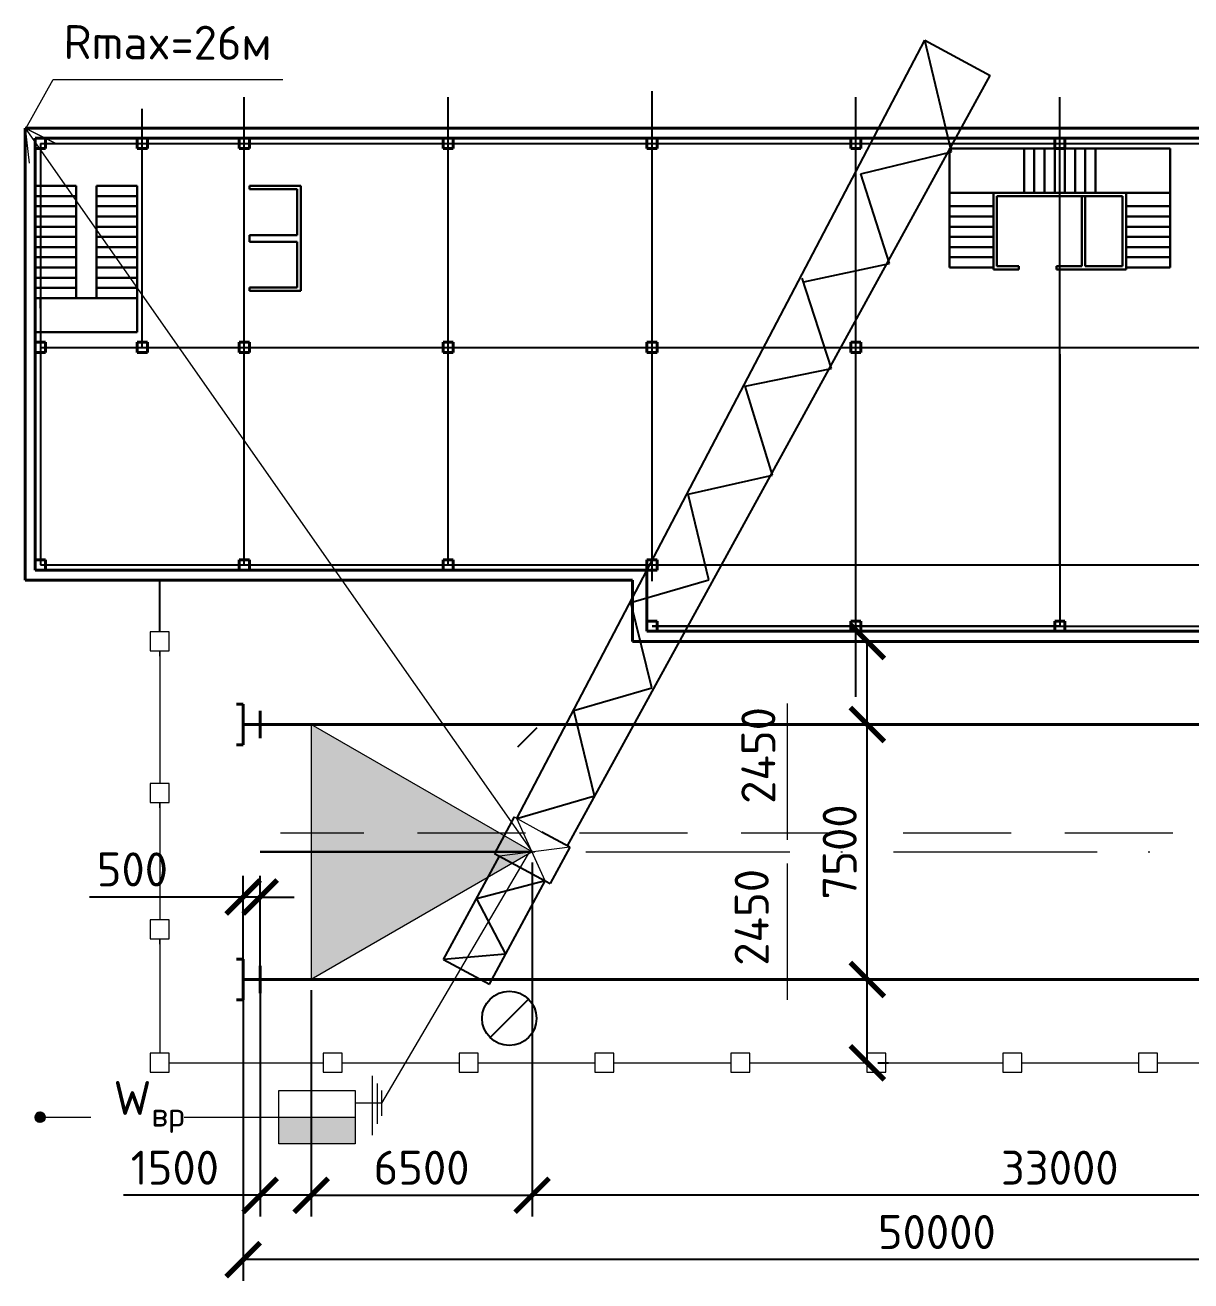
# Model space of a CAD drawing. Header units: millimetres. Extents: x -782 to 10910, y 3841 to 13237.
# Drawn here: x 739.5 to 808.1, y 7348 to 7421.8 of the extents above; entities that cross this region are included whole.
import ezdxf

# ---------------------------------------------------------------- set-up
doc = ezdxf.new("R2010")
doc.units = ezdxf.units.MM
doc.linetypes.add('ACAD_ISO10W100', pattern=[18, 12, -3, 0, -3])
doc.linetypes.add('штриховая2', pattern=[9.525, 6.35, -3.175])
doc.layers.add('1', color=7, linetype='Continuous')
doc.layers.add('тонкая', color=7, linetype='Continuous')
doc.layers.add('Фасад толст', color=7, linetype='Continuous', lineweight=20)
doc.styles.add('2.5', font='isocpeur.ttf', dxfattribs={"height": 2})
doc.styles.add('Isocpeur', font='isocpeur.ttf')
doc.dimstyles.new('М500 стройгенп', dxfattribs={"dimtxt": 2, "dimasz": 2, "dimexe": 1.25, "dimexo": 0.625, "dimtad": 1, "dimlfac": 500, "dimtxsty": '2.5', "dimblk": 'ARCHTICK', "dimcen": 2.5, "dimadec": 0, "dimazin": 0, "dimtfac": 1, "dimtmove": 0, "dimatfit": 3, "dimfxl": 1, "dimarcsym": 0})

# ---------------------------------------------------------------- blocks, each defined once
blk = doc.blocks.new('_ArchTick')
at = {"color": 0, "linetype": 'ByBlock', "const_width": 0.15}
blk.add_lwpolyline([(-0.5, -0.5), (0.5, 0.5)], dxfattribs=at)
blk = doc.blocks.new('*D752')
at = {"color": 0, "lineweight": -2, "transparency": 16777216}
for p, q in [((789.079, 7360.79), (789.079, 7365.69)), ((789.704, 7365.69), (790.329, 7365.69)), ((789.704, 7360.79), (790.329, 7360.79))]:
    blk.add_line(p, q, dxfattribs=at)
at = {"layer": 'Defpoints', "color": 0, "lineweight": -3, "transparency": 16777216}
for p in [(789.079, 7365.69), (789.079, 7365.69), (789.079, 7360.79)]:
    blk.add_point(p, dxfattribs=at)
at = {"color": 0, "lineweight": -2, "transparency": 16777216, "xscale": 2, "yscale": 2, "zscale": 2}
for p, rotation in [((789.079, 7365.69), 90), ((789.079, 7360.79), 270)]:
    blk.add_blockref('_ArchTick', p, dxfattribs=dict(at, rotation=rotation))
at = {"color": 0, "lineweight": 20, "transparency": 16777216, "insert": (782.275, 7369.344), "char_height": 2, "attachment_point": 5, "rotation": 90, "style": '2.5'}
blk.add_mtext('2450', dxfattribs=at)
blk = doc.blocks.new('*D753')
at = {"color": 0, "lineweight": -2, "transparency": 16777216}
for p, q in [((789.079, 7365.69), (789.079, 7380.69)), ((789.704, 7380.69), (790.329, 7380.69)), ((789.704, 7365.69), (790.329, 7365.69))]:
    blk.add_line(p, q, dxfattribs=at)
at = {"layer": 'Defpoints', "color": 0, "lineweight": -3, "transparency": 16777216}
for p in [(789.079, 7380.69), (789.079, 7380.69), (789.079, 7365.69)]:
    blk.add_point(p, dxfattribs=at)
at = {"color": 0, "lineweight": -2, "transparency": 16777216, "xscale": 2, "yscale": 2, "zscale": 2}
for p, rotation in [((789.079, 7380.69), 90), ((789.079, 7365.69), 270)]:
    blk.add_blockref('_ArchTick', p, dxfattribs=dict(at, rotation=rotation))
at = {"color": 0, "lineweight": 20, "transparency": 16777216, "insert": (787.454, 7373.19), "char_height": 2, "attachment_point": 5, "rotation": 90, "style": '2.5'}
blk.add_mtext('7500', dxfattribs=at)
blk = doc.blocks.new('*D754')
at = {"color": 0, "lineweight": -2, "transparency": 16777216}
for p, q in [((789.079, 7380.69), (789.079, 7385.578)), ((789.704, 7385.578), (790.329, 7385.578)), ((789.704, 7380.69), (790.329, 7380.69))]:
    blk.add_line(p, q, dxfattribs=at)
at = {"layer": 'Defpoints', "color": 0, "lineweight": -3, "transparency": 16777216}
for p in [(789.079, 7385.578), (789.079, 7385.578), (789.079, 7380.69)]:
    blk.add_point(p, dxfattribs=at)
at = {"color": 0, "lineweight": -2, "transparency": 16777216, "xscale": 2, "yscale": 2, "zscale": 2}
for p, rotation in [((789.079, 7385.578), 90), ((789.079, 7380.69), 270)]:
    blk.add_blockref('_ArchTick', p, dxfattribs=dict(at, rotation=rotation))
at = {"color": 0, "lineweight": 20, "transparency": 16777216, "insert": (782.669, 7378.868), "char_height": 2, "attachment_point": 5, "rotation": 90, "style": '2.5'}
blk.add_mtext('2450', dxfattribs=at)
blk = doc.blocks.new('*D764')
at = {"color": 0, "lineweight": -2, "transparency": 16777216}
for p, q in [((753.346, 7365.065), (753.346, 7351.739)), ((756.346, 7365.065), (756.346, 7351.739)), ((753.346, 7352.989), (745.296, 7352.989)), ((756.346, 7352.989), (753.346, 7352.989))]:
    blk.add_line(p, q, dxfattribs=at)
at = {"layer": 'Defpoints', "color": 0, "lineweight": -3, "transparency": 16777216}
for p in [(753.346, 7365.69), (756.346, 7365.69), (756.346, 7352.989)]:
    blk.add_point(p, dxfattribs=at)
at = {"color": 0, "lineweight": -2, "transparency": 16777216, "xscale": 2, "yscale": 2, "zscale": 2, "rotation": 180}
blk.add_blockref('_ArchTick', (753.346, 7352.989), dxfattribs=at)
at = {"color": 0, "lineweight": -2, "transparency": 16777216, "xscale": 2, "yscale": 2, "zscale": 2}
blk.add_blockref('_ArchTick', (756.346, 7352.989), dxfattribs=at)
at = {"color": 0, "lineweight": 25, "transparency": 16777216, "insert": (748.321, 7354.614), "char_height": 2, "attachment_point": 5, "style": '2.5'}
blk.add_mtext('1500', dxfattribs=at)
blk = doc.blocks.new('*D765')
at = {"color": 0, "lineweight": -2, "transparency": 16777216}
for p, q in [((752.346, 7366.315), (752.346, 7371.788)), ((753.346, 7366.315), (753.346, 7371.788)), ((752.346, 7370.538), (743.296, 7370.538)), ((753.346, 7370.538), (752.346, 7370.538)), ((753.346, 7370.538), (755.346, 7370.538))]:
    blk.add_line(p, q, dxfattribs=at)
at = {"layer": 'Defpoints', "color": 0, "lineweight": -3, "transparency": 16777216}
for p in [(752.346, 7370.538), (752.346, 7365.69), (753.346, 7365.69)]:
    blk.add_point(p, dxfattribs=at)
at = {"color": 0, "lineweight": -2, "transparency": 16777216, "xscale": 2, "yscale": 2, "zscale": 2}
blk.add_blockref('_ArchTick', (752.346, 7370.538), dxfattribs=at)
at = {"color": 0, "lineweight": -2, "transparency": 16777216, "xscale": 2, "yscale": 2, "zscale": 2, "rotation": 180}
blk.add_blockref('_ArchTick', (753.346, 7370.538), dxfattribs=at)
at = {"color": 0, "lineweight": 25, "transparency": 16777216, "insert": (745.821, 7372.163), "char_height": 2, "attachment_point": 5, "style": '2.5'}
blk.add_mtext('500', dxfattribs=at)
blk = doc.blocks.new('*D755')
at = {"color": 0, "lineweight": -2, "transparency": 16777216}
for p, q in [((752.346, 7365.065), (752.346, 7347.955)), ((848.471, 7365.065), (848.471, 7347.955)), ((848.471, 7349.205), (752.346, 7349.205))]:
    blk.add_line(p, q, dxfattribs=at)
at = {"layer": 'Defpoints', "color": 0, "lineweight": -3, "transparency": 16777216}
for p in [(752.346, 7365.69), (848.471, 7365.69), (752.346, 7349.205)]:
    blk.add_point(p, dxfattribs=at)
at = {"color": 0, "lineweight": -2, "transparency": 16777216, "xscale": 2, "yscale": 2, "zscale": 2, "rotation": 180}
blk.add_blockref('_ArchTick', (752.346, 7349.205), dxfattribs=at)
at = {"color": 0, "lineweight": -2, "transparency": 16777216, "xscale": 2, "yscale": 2, "zscale": 2}
blk.add_blockref('_ArchTick', (848.471, 7349.205), dxfattribs=at)
at = {"color": 0, "lineweight": 25, "transparency": 16777216, "insert": (793.172, 7350.83), "char_height": 2, "attachment_point": 5, "style": '2.5'}
blk.add_mtext('50000', dxfattribs=at)
blk = doc.blocks.new('*D759')
at = {"color": 0, "lineweight": -2, "transparency": 16777216}
for p, q in [((753.346, 7365.065), (753.346, 7351.739)), ((756.346, 7365.065), (756.346, 7351.739)), ((753.346, 7352.989), (745.296, 7352.989)), ((756.346, 7352.989), (753.346, 7352.989))]:
    blk.add_line(p, q, dxfattribs=at)
at = {"layer": 'Defpoints', "color": 0, "lineweight": -3, "transparency": 16777216}
for p in [(753.346, 7365.69), (756.346, 7365.69), (756.346, 7352.989)]:
    blk.add_point(p, dxfattribs=at)
at = {"color": 0, "lineweight": -2, "transparency": 16777216, "xscale": 2, "yscale": 2, "zscale": 2, "rotation": 180}
blk.add_blockref('_ArchTick', (753.346, 7352.989), dxfattribs=at)
at = {"color": 0, "lineweight": -2, "transparency": 16777216, "xscale": 2, "yscale": 2, "zscale": 2}
blk.add_blockref('_ArchTick', (756.346, 7352.989), dxfattribs=at)
at = {"color": 0, "lineweight": 25, "transparency": 16777216, "insert": (748.321, 7354.614), "char_height": 2, "attachment_point": 5, "style": '2.5'}
blk.add_mtext('1500', dxfattribs=at)
blk = doc.blocks.new('*D751')
at = {"color": 0, "lineweight": -2, "transparency": 16777216}
for p, q in [((769.346, 7372.565), (769.346, 7351.739)), ((756.346, 7365.065), (756.346, 7351.739)), ((756.346, 7352.989), (769.346, 7352.989))]:
    blk.add_line(p, q, dxfattribs=at)
at = {"layer": 'Defpoints', "color": 0, "lineweight": -3, "transparency": 16777216}
for p in [(769.346, 7373.19), (756.346, 7365.69), (769.346, 7352.989)]:
    blk.add_point(p, dxfattribs=at)
at = {"color": 0, "lineweight": -2, "transparency": 16777216, "xscale": 2, "yscale": 2, "zscale": 2, "rotation": 180}
blk.add_blockref('_ArchTick', (756.346, 7352.989), dxfattribs=at)
at = {"color": 0, "lineweight": -2, "transparency": 16777216, "xscale": 2, "yscale": 2, "zscale": 2}
blk.add_blockref('_ArchTick', (769.346, 7352.989), dxfattribs=at)
at = {"color": 0, "lineweight": 25, "transparency": 16777216, "insert": (762.846, 7354.614), "char_height": 2, "attachment_point": 5, "style": '2.5'}
blk.add_mtext('6500', dxfattribs=at)
blk = doc.blocks.new('*D760')
at = {"color": 0, "lineweight": -2, "transparency": 16777216}
for p, q in [((752.346, 7366.315), (752.346, 7371.788)), ((753.346, 7366.315), (753.346, 7371.788)), ((752.346, 7370.538), (743.296, 7370.538)), ((753.346, 7370.538), (752.346, 7370.538)), ((753.346, 7370.538), (755.346, 7370.538))]:
    blk.add_line(p, q, dxfattribs=at)
at = {"layer": 'Defpoints', "color": 0, "lineweight": -3, "transparency": 16777216}
for p in [(752.346, 7370.538), (752.346, 7365.69), (753.346, 7365.69)]:
    blk.add_point(p, dxfattribs=at)
at = {"color": 0, "lineweight": -2, "transparency": 16777216, "xscale": 2, "yscale": 2, "zscale": 2}
blk.add_blockref('_ArchTick', (752.346, 7370.538), dxfattribs=at)
at = {"color": 0, "lineweight": -2, "transparency": 16777216, "xscale": 2, "yscale": 2, "zscale": 2, "rotation": 180}
blk.add_blockref('_ArchTick', (753.346, 7370.538), dxfattribs=at)
at = {"color": 0, "lineweight": 25, "transparency": 16777216, "insert": (745.821, 7372.163), "char_height": 2, "attachment_point": 5, "style": '2.5'}
blk.add_mtext('500', dxfattribs=at)
blk = doc.blocks.new('*D750')
at = {"color": 0, "lineweight": -2, "transparency": 16777216}
for p, q in [((769.346, 7372.565), (769.346, 7351.739)), ((831.471, 7365.065), (831.471, 7351.739)), ((831.471, 7352.989), (769.346, 7352.989))]:
    blk.add_line(p, q, dxfattribs=at)
at = {"layer": 'Defpoints', "color": 0, "lineweight": -3, "transparency": 16777216}
for p in [(769.346, 7373.19), (831.471, 7365.69), (769.346, 7352.989)]:
    blk.add_point(p, dxfattribs=at)
at = {"color": 0, "lineweight": -2, "transparency": 16777216, "xscale": 2, "yscale": 2, "zscale": 2, "rotation": 180}
blk.add_blockref('_ArchTick', (769.346, 7352.989), dxfattribs=at)
at = {"color": 0, "lineweight": -2, "transparency": 16777216, "xscale": 2, "yscale": 2, "zscale": 2}
blk.add_blockref('_ArchTick', (831.471, 7352.989), dxfattribs=at)
at = {"color": 0, "lineweight": 25, "transparency": 16777216, "insert": (800.408, 7354.614), "char_height": 2, "width": 0.43935, "attachment_point": 5, "style": '2.5'}
blk.add_mtext('33000', dxfattribs=at)

msp = doc.modelspace()

# ---------------------------------------------------------------- hatches: boundary and pattern name
at = {"lineweight": 30}
h = msp.add_hatch(color=256, dxfattribs=at)
h.dxf.hatch_style = 1
h.paths.add_polyline_path([(756.345584, 7365.689606), (769.345586, 7373.189606), (756.345584, 7380.689606)])
at = {"lineweight": 25}
h = msp.add_hatch(color=1, dxfattribs=at)
h.paths.add_polyline_path([(740.397987, 7357.870772, 0.414213562), (740.118957, 7357.591741, 0.414213562), (740.397987, 7357.312711)])
h.paths.add_polyline_path([(740.397987, 7357.870772), (740.397987, 7357.312711, 0.414213562), (740.677018, 7357.591741, 0.414213562)])
h = msp.add_hatch(color=1, dxfattribs=at)
h.paths.add_polyline_path([(740.397987, 7357.870772, 0.414213562), (740.118957, 7357.591741, 0.414213562), (740.397987, 7357.312711)])
h.paths.add_polyline_path([(740.397987, 7357.870772), (740.397987, 7357.312711, 0.414213562), (740.677018, 7357.591741, 0.414213562)])
at = {"layer": 'Фасад толст', "lineweight": 15}
msp.add_hatch(color=1, dxfattribs=at).paths.add_polyline_path([(758.927993, 7357.591741), (754.444496, 7357.591741), (754.444496, 7356.022005), (758.927993, 7356.022005)])
msp.add_hatch(color=1, dxfattribs=at).paths.add_polyline_path([(758.927993, 7357.591741), (754.444496, 7357.591741), (754.444496, 7356.022005), (758.927993, 7356.022005)])

# ---------------------------------------------------------------- linework, layer by layer
at = {"color": 0, "lineweight": 25, "ltscale": 100}
for p, q in [((794.037008, 7414.384935), (792.460978, 7420.957259)), ((788.696076, 7413.095676), (794.037008, 7414.384935)), ((790.389326, 7407.807608), (788.696076, 7413.095676)), ((785.337336, 7406.736573), (790.389326, 7407.807608)), ((786.980219, 7401.643352), (785.245351, 7406.954437)), ((781.886611, 7400.595334), (786.980219, 7401.643352)), ((783.500388, 7395.351217), (781.886611, 7400.595334)), ((778.527871, 7394.23623), (783.500388, 7395.351217)), ((779.748197, 7389.209709), (778.527871, 7394.23623)), ((775.16913, 7387.877127), (779.748197, 7389.209709)), ((776.389457, 7382.850606), (775.16913, 7387.877127)), ((771.81039, 7381.518023), (776.389457, 7382.850606)), ((773.030716, 7376.491503), (771.81039, 7381.518023)), ((768.45165, 7375.15892), (773.030716, 7376.491503)), ((768.45165, 7375.15892), (773.030716, 7376.491503))]:
    msp.add_line(p, q, dxfattribs=at)
at = {"lineweight": 13}
for p, q in [((739.550348, 7415.75659), (741.158523, 7418.632716)), ((741.158523, 7418.632716), (754.670425, 7418.632716)), ((747.995467, 7386.1496), (746.875469, 7386.1496)), ((746.875469, 7386.1496), (746.875469, 7385.029602)), ((747.995467, 7385.029602), (747.995467, 7386.1496)), ((746.875469, 7385.029602), (747.995467, 7385.029602)), ((747.435468, 7384.70618), (747.435468, 7385.029602)), ((747.995467, 7377.220505), (746.875469, 7377.220505)), ((746.875469, 7377.220505), (746.875469, 7376.100507)), ((747.995467, 7376.100507), (747.995467, 7377.220505)), ((746.875469, 7376.100507), (747.995467, 7376.100507)), ((747.435468, 7375.777085), (747.435468, 7376.100507)), ((747.995467, 7369.204197), (746.875469, 7369.204197)), ((746.875469, 7369.204197), (746.875469, 7368.084199)), ((747.995467, 7369.204197), (746.875469, 7369.204197)), ((746.875469, 7369.204197), (746.875469, 7368.084199)), ((747.995467, 7368.084199), (747.995467, 7369.204197)), ((747.995467, 7368.084199), (747.995467, 7369.204197)), ((746.875469, 7368.084199), (747.995467, 7368.084199)), ((746.875469, 7368.084199), (747.995467, 7368.084199)), ((747.435468, 7367.760777), (747.435468, 7368.084199)), ((747.435468, 7367.760777), (747.435468, 7368.084199)), ((747.995467, 7361.3496), (746.875469, 7361.3496)), ((746.875469, 7361.3496), (746.875469, 7360.229602)), ((747.995467, 7361.3496), (746.875469, 7361.3496)), ((746.875469, 7361.3496), (746.875469, 7360.229602)), ((747.995467, 7360.229602), (747.995467, 7361.3496)), ((747.995467, 7360.229602), (747.995467, 7361.3496)), ((758.168179, 7361.3496), (757.048181, 7361.3496)), ((757.048181, 7361.3496), (757.048181, 7360.229602)), ((758.168179, 7360.229602), (758.168179, 7361.3496)), ((766.168166, 7361.3496), (765.048168, 7361.3496)), ((765.048168, 7361.3496), (765.048168, 7360.229602)), ((766.168166, 7360.229602), (766.168166, 7361.3496)), ((774.168153, 7361.3496), (773.048155, 7361.3496)), ((773.048155, 7361.3496), (773.048155, 7360.229602)), ((774.168153, 7360.229602), (774.168153, 7361.3496)), ((782.168139, 7361.3496), (781.048141, 7361.3496)), ((781.048141, 7361.3496), (781.048141, 7360.229602)), ((782.168139, 7360.229602), (782.168139, 7361.3496)), ((790.168126, 7361.3496), (789.048128, 7361.3496)), ((789.048128, 7361.3496), (789.048128, 7360.229602)), ((790.168126, 7360.229602), (790.168126, 7361.3496)), ((798.168113, 7361.3496), (797.048115, 7361.3496)), ((797.048115, 7361.3496), (797.048115, 7360.229602)), ((798.168113, 7360.229602), (798.168113, 7361.3496)), ((806.168099, 7361.3496), (805.048101, 7361.3496)), ((805.048101, 7361.3496), (805.048101, 7360.229602)), ((806.168099, 7360.229602), (806.168099, 7361.3496)), ((746.875469, 7360.229602), (747.995467, 7360.229602)), ((746.875469, 7360.229602), (747.995467, 7360.229602)), ((757.048181, 7360.229602), (758.168179, 7360.229602)), ((765.048168, 7360.229602), (766.168166, 7360.229602)), ((773.048155, 7360.229602), (774.168153, 7360.229602)), ((781.048141, 7360.229602), (782.168139, 7360.229602)), ((789.048128, 7360.229602), (790.168126, 7360.229602)), ((797.048115, 7360.229602), (798.168113, 7360.229602)), ((805.048101, 7360.229602), (806.168099, 7360.229602))]:
    msp.add_line(p, q, dxfattribs=at)
at = {"lineweight": 25}
for p, q in [((776.408247, 7389.132331), (776.408247, 7417.949433)), ((752.408247, 7390.077545), (752.408247, 7417.604073)), ((764.408247, 7390.077545), (764.408247, 7417.604073)), ((788.408247, 7382.325719), (788.408247, 7417.604073)), ((800.408247, 7390.077545), (800.408247, 7417.604073)), ((746.408247, 7402.877545), (746.408247, 7416.908167)), ((740.408247, 7414.877545), (860.408247, 7414.877545)), ((740.408247, 7414.877545), (740.408247, 7390.077545)), ((740.408247, 7414.877545), (740.408247, 7402.877545)), ((740.408247, 7405.17696), (740.408247, 7405.77696)), ((740.408247, 7402.877545), (860.408247, 7402.877545)), ((740.408247, 7402.877545), (746.408247, 7402.877545)), ((800.408247, 7402.477545), (800.408247, 7386.477545)), ((740.408247, 7390.077545), (860.408247, 7390.077545)), ((740.408247, 7390.077545), (752.408247, 7390.077545)), ((800.408247, 7386.477545), (776.408247, 7386.477545)), ((776.408247, 7386.477545), (824.408247, 7386.477545)), ((768.519521, 7379.37491), (769.65089, 7380.506279)), ((769.138819, 7364.532712), (766.876081, 7362.269974)), ((769.138819, 7364.532712), (766.876081, 7362.269974)), ((768.00745, 7363.401343), (769.138819, 7364.532712)), ((768.00745, 7363.401343), (769.138819, 7364.532712))]:
    msp.add_line(p, q, dxfattribs=at)
at = {"lineweight": 40}
for p, q in [((861.308247, 7415.777545), (739.508247, 7415.777545)), ((739.508247, 7415.777545), (739.508247, 7389.177545)), ((740.708247, 7415.177545), (740.108247, 7415.177545)), ((740.108247, 7415.177545), (740.108247, 7414.577545)), ((740.108247, 7415.177545), (740.108247, 7389.777545)), ((860.708247, 7415.177545), (740.108247, 7415.177545)), ((740.708247, 7414.577545), (740.708247, 7415.177545)), ((746.708247, 7415.177545), (746.108247, 7415.177545)), ((746.108247, 7415.177545), (746.108247, 7414.577545)), ((746.708247, 7414.577545), (746.708247, 7415.177545)), ((752.708247, 7415.177545), (752.108247, 7415.177545)), ((752.108247, 7415.177545), (752.108247, 7414.577545)), ((752.708247, 7414.577545), (752.708247, 7415.177545)), ((764.708247, 7415.177545), (764.108247, 7415.177545)), ((764.108247, 7415.177545), (764.108247, 7414.577545)), ((764.708247, 7414.577545), (764.708247, 7415.177545)), ((776.708247, 7415.177545), (776.108247, 7415.177545)), ((776.108247, 7415.177545), (776.108247, 7414.577545)), ((776.708247, 7414.577545), (776.708247, 7415.177545)), ((788.708247, 7415.177545), (788.108247, 7415.177545)), ((788.108247, 7415.177545), (788.108247, 7414.577545)), ((788.708247, 7414.577545), (788.708247, 7415.177545)), ((800.708247, 7415.177545), (800.108247, 7415.177545)), ((800.108247, 7415.177545), (800.108247, 7414.577545)), ((800.108247, 7414.577545), (800.108247, 7415.177545)), ((800.108247, 7415.177545), (800.708247, 7415.177545)), ((800.708247, 7414.577545), (800.708247, 7415.177545)), ((800.708247, 7415.177545), (800.708247, 7414.577545)), ((740.108247, 7414.577545), (740.708247, 7414.577545)), ((746.108247, 7414.577545), (746.708247, 7414.577545)), ((752.108247, 7414.577545), (752.708247, 7414.577545)), ((764.108247, 7414.577545), (764.708247, 7414.577545)), ((776.108247, 7414.577545), (776.708247, 7414.577545)), ((788.108247, 7414.577545), (788.708247, 7414.577545)), ((800.108247, 7414.577545), (800.708247, 7414.577545)), ((800.708247, 7414.577545), (800.108247, 7414.577545)), ((740.108247, 7405.77696), (740.108247, 7403.77696)), ((740.708247, 7403.177545), (740.108247, 7403.177545)), ((740.108247, 7403.177545), (740.108247, 7402.577545)), ((740.708247, 7402.577545), (740.708247, 7403.177545)), ((746.708247, 7403.177545), (746.108247, 7403.177545)), ((746.108247, 7403.177545), (746.108247, 7402.577545)), ((746.708247, 7402.577545), (746.708247, 7403.177545)), ((752.708247, 7403.177545), (752.108247, 7403.177545)), ((752.108247, 7403.177545), (752.108247, 7402.577545)), ((752.708247, 7402.577545), (752.708247, 7403.177545)), ((764.708247, 7403.177545), (764.108247, 7403.177545)), ((764.108247, 7403.177545), (764.108247, 7402.577545)), ((764.708247, 7402.577545), (764.708247, 7403.177545)), ((776.708247, 7403.177545), (776.108247, 7403.177545)), ((776.108247, 7403.177545), (776.108247, 7402.577545)), ((776.708247, 7402.577545), (776.708247, 7403.177545)), ((788.708247, 7403.177545), (788.108247, 7403.177545)), ((788.108247, 7403.177545), (788.108247, 7402.577545)), ((788.708247, 7402.577545), (788.708247, 7403.177545)), ((740.108247, 7402.577545), (740.708247, 7402.577545)), ((746.108247, 7402.577545), (746.708247, 7402.577545)), ((752.108247, 7402.577545), (752.708247, 7402.577545)), ((764.108247, 7402.577545), (764.708247, 7402.577545)), ((776.108247, 7402.577545), (776.708247, 7402.577545)), ((788.108247, 7402.577545), (788.708247, 7402.577545)), ((740.708247, 7390.377545), (740.108247, 7390.377545)), ((740.108247, 7390.377545), (740.108247, 7389.777545)), ((740.708247, 7389.777545), (740.708247, 7390.377545)), ((752.708247, 7390.377545), (752.108247, 7390.377545)), ((752.108247, 7390.377545), (752.108247, 7389.777545)), ((752.708247, 7389.777545), (752.708247, 7390.377545)), ((764.708247, 7390.377545), (764.108247, 7390.377545)), ((764.108247, 7390.377545), (764.108247, 7389.777545)), ((764.708247, 7389.777545), (764.708247, 7390.377545)), ((776.708247, 7390.377545), (776.108247, 7390.377545)), ((776.108247, 7390.377545), (776.108247, 7389.777545)), ((776.708247, 7389.777545), (776.708247, 7390.377545)), ((775.259169, 7389.177545), (739.508247, 7389.177545)), ((740.108247, 7389.777545), (740.708247, 7389.777545)), ((776.108247, 7389.777545), (740.108247, 7389.777545)), ((752.108247, 7389.777545), (752.708247, 7389.777545)), ((764.108247, 7389.777545), (764.708247, 7389.777545)), ((775.259169, 7389.177545), (775.259169, 7385.577545)), ((776.108247, 7389.777545), (776.708247, 7389.777545)), ((776.108247, 7389.777545), (776.108247, 7386.177545)), ((776.708247, 7386.777545), (776.108247, 7386.777545)), ((776.108247, 7386.777545), (776.108247, 7386.177545)), ((776.108247, 7386.177545), (776.708247, 7386.177545)), ((776.108247, 7386.177545), (824.708247, 7386.177545)), ((776.708247, 7386.177545), (776.708247, 7386.777545)), ((788.708247, 7386.777545), (788.108247, 7386.777545)), ((788.108247, 7386.777545), (788.108247, 7386.177545)), ((788.108247, 7386.177545), (788.708247, 7386.177545)), ((788.708247, 7386.177545), (788.708247, 7386.777545)), ((800.708247, 7386.777545), (800.108247, 7386.777545)), ((800.108247, 7386.777545), (800.108247, 7386.177545)), ((800.108247, 7386.177545), (800.108247, 7386.777545)), ((800.108247, 7386.777545), (800.708247, 7386.777545)), ((800.108247, 7386.177545), (800.708247, 7386.177545)), ((800.708247, 7386.177545), (800.108247, 7386.177545)), ((800.708247, 7386.177545), (800.708247, 7386.777545)), ((800.708247, 7386.777545), (800.708247, 7386.177545)), ((825.308247, 7385.577545), (775.259169, 7385.577545)), ((751.94559, 7381.889599), (752.34559, 7381.889599)), ((752.34559, 7379.489603), (752.34559, 7381.889599)), ((753.345588, 7381.4896), (753.345588, 7379.889602)), ((848.470905, 7380.689601), (752.34559, 7380.689601)), ((769.34559, 7380.689601), (752.34559, 7380.689601)), ((751.94559, 7379.489603), (752.34559, 7379.489603)), ((751.94559, 7366.889599), (752.34559, 7366.889599)), ((751.94559, 7366.889599), (752.34559, 7366.889599)), ((752.34559, 7364.489603), (752.34559, 7366.889599)), ((752.34559, 7364.489603), (752.34559, 7366.889599)), ((753.345588, 7366.4896), (753.345588, 7364.889602)), ((753.345588, 7366.4896), (753.345588, 7364.889602)), ((752.34559, 7365.689601), (848.470905, 7365.689601)), ((769.34559, 7365.689601), (752.34559, 7365.689601)), ((769.34559, 7365.689601), (752.34559, 7365.689601)), ((751.94559, 7364.489603), (752.34559, 7364.489603)), ((751.94559, 7364.489603), (752.34559, 7364.489603))]:
    msp.add_line(p, q, dxfattribs=at)
at = {"lineweight": 18}
for p, q in [((741.2765, 7414.897442), (739.508247, 7415.777545)), ((739.508247, 7415.777545), (739.742427, 7413.715033)), ((739.550348, 7415.75659), (741.2765, 7414.897442))]:
    msp.add_line(p, q, dxfattribs=at)
at = {"lineweight": 20}
for p, q in [((739.508247, 7415.777545), (769.34559, 7373.189601)), ((747.435468, 7385.029602), (747.435468, 7377.220505)), ((784.38076, 7373.907653), (784.38076, 7381.924489)), ((756.345588, 7380.689601), (756.345588, 7365.689601)), ((769.34559, 7373.189601), (756.345588, 7380.689601)), ((756.345588, 7380.689601), (756.345588, 7365.689601)), ((769.34559, 7373.189601), (756.345588, 7380.689601)), ((747.435468, 7376.100507), (747.435468, 7369.204197)), ((747.435468, 7376.100507), (747.435468, 7369.204197)), ((769.34559, 7373.189601), (756.345588, 7365.689601)), ((769.34559, 7373.189601), (756.345588, 7365.689601)), ((784.38076, 7364.49854), (784.38076, 7372.515376)), ((747.435468, 7368.084199), (747.435468, 7365.689601)), ((747.435468, 7368.084199), (747.435468, 7365.689601)), ((756.345588, 7366.4896), (756.345588, 7365.689601)), ((756.345588, 7366.4896), (756.345588, 7365.689601)), ((747.435468, 7365.689601), (747.435468, 7361.3496)), ((747.435468, 7365.689601), (747.435468, 7361.3496)), ((747.995467, 7360.789601), (757.048181, 7360.789601)), ((758.168179, 7360.789601), (765.048168, 7360.789601)), ((766.168166, 7360.789601), (773.048155, 7360.789601)), ((774.168153, 7360.789601), (781.048141, 7360.789601)), ((782.168139, 7360.789601), (789.048128, 7360.789601)), ((790.168126, 7360.789601), (797.048115, 7360.789601)), ((798.168113, 7360.789601), (805.048101, 7360.789601)), ((806.168099, 7360.789601), (814.509596, 7360.789601))]:
    msp.add_line(p, q, dxfattribs=at)
at = {"lineweight": 30}
for p, q in [((800.408247, 7414.577545), (793.908247, 7414.577545)), ((793.908247, 7414.577545), (793.908247, 7407.577545)), ((800.408247, 7414.577545), (798.308247, 7414.577545)), ((798.308247, 7414.577545), (798.308247, 7411.977545)), ((798.908247, 7414.577545), (798.908247, 7411.977545)), ((799.508247, 7414.577545), (799.508247, 7411.977545)), ((800.108247, 7414.577545), (800.108247, 7411.977545)), ((800.408247, 7414.577545), (806.908247, 7414.577545)), ((800.708247, 7414.577545), (800.708247, 7411.977545)), ((801.308247, 7414.577545), (801.308247, 7411.977545)), ((802.508247, 7414.577545), (801.908247, 7414.577545)), ((801.908247, 7414.577545), (801.908247, 7411.977545)), ((802.508247, 7411.977545), (802.508247, 7414.577545)), ((806.908247, 7414.577545), (806.908247, 7407.577545)), ((740.108247, 7412.37696), (742.508247, 7412.37696)), ((740.108247, 7412.37696), (740.108247, 7403.77696)), ((742.508247, 7405.77696), (742.508247, 7412.37696)), ((743.708247, 7405.77696), (743.708247, 7412.37696)), ((743.708247, 7412.37696), (746.108247, 7412.37696)), ((746.108247, 7403.77696), (746.108247, 7412.37696)), ((752.708247, 7412.377545), (755.728247, 7412.377545)), ((752.708247, 7412.177545), (752.708247, 7412.377545)), ((755.528247, 7412.177545), (752.708247, 7412.177545)), ((755.528247, 7409.477545), (755.528247, 7412.177545)), ((755.728247, 7412.377545), (755.728247, 7406.197545)), ((797.158247, 7411.977545), (793.908247, 7411.977545)), ((793.908247, 7411.977545), (806.908247, 7411.977545)), ((796.508247, 7407.577545), (796.508247, 7411.977545)), ((796.508247, 7411.977545), (796.508247, 7407.457545)), ((804.308247, 7411.977545), (796.508247, 7411.977545)), ((796.508247, 7411.977545), (797.108247, 7411.977545)), ((798.308247, 7411.977545), (802.508247, 7411.977545)), ((804.308247, 7407.577545), (804.308247, 7411.977545)), ((804.308247, 7407.457545), (804.308247, 7411.977545)), ((742.508247, 7411.77696), (740.108247, 7411.77696)), ((746.108247, 7411.77696), (743.708247, 7411.77696)), ((796.708247, 7407.657545), (796.708247, 7411.777545)), ((796.708247, 7411.777545), (804.108247, 7411.777545)), ((801.908247, 7411.777545), (801.708247, 7411.777545)), ((801.708247, 7411.777545), (801.708247, 7407.657545)), ((801.908247, 7407.657545), (801.908247, 7411.777545)), ((804.108247, 7411.777545), (804.108247, 7407.657545)), ((742.508247, 7411.17696), (740.108247, 7411.17696)), ((742.508247, 7410.57696), (740.108247, 7410.57696)), ((746.108247, 7411.17696), (743.708247, 7411.17696)), ((746.108247, 7410.57696), (743.708247, 7410.57696)), ((793.908247, 7411.177545), (796.508247, 7411.177545)), ((793.908247, 7410.577545), (796.508247, 7410.577545)), ((804.308247, 7411.177545), (806.908247, 7411.177545)), ((804.308247, 7410.577545), (806.908247, 7410.577545)), ((742.508247, 7409.97696), (740.108247, 7409.97696)), ((746.108247, 7409.97696), (743.708247, 7409.97696)), ((793.908247, 7409.977545), (796.508247, 7409.977545)), ((804.308247, 7409.977545), (806.908247, 7409.977545)), ((742.508247, 7409.37696), (740.108247, 7409.37696)), ((746.108247, 7409.37696), (743.708247, 7409.37696)), ((752.708247, 7409.477545), (755.528247, 7409.477545)), ((752.708247, 7409.077545), (752.708247, 7409.477545)), ((755.528247, 7409.077545), (752.708247, 7409.077545)), ((755.528247, 7409.077545), (755.528247, 7406.397545)), ((793.908247, 7409.377545), (796.508247, 7409.377545)), ((804.308247, 7409.377545), (806.908247, 7409.377545)), ((742.508247, 7408.77696), (740.108247, 7408.77696)), ((746.108247, 7408.77696), (743.708247, 7408.77696)), ((793.908247, 7408.777545), (796.508247, 7408.777545)), ((804.308247, 7408.777545), (806.908247, 7408.777545)), ((742.508247, 7408.17696), (740.108247, 7408.17696)), ((742.508247, 7407.57696), (740.108247, 7407.57696)), ((746.108247, 7408.17696), (743.708247, 7408.17696)), ((746.108247, 7407.57696), (743.708247, 7407.57696)), ((793.908247, 7408.177545), (796.508247, 7408.177545)), ((793.908247, 7407.577545), (796.508247, 7407.577545)), ((798.008247, 7407.657545), (796.708247, 7407.657545)), ((798.008247, 7407.457545), (798.008247, 7407.657545)), ((801.708247, 7407.657545), (800.208247, 7407.657545)), ((800.208247, 7407.657545), (800.208247, 7407.457545)), ((804.108247, 7407.657545), (801.908247, 7407.657545)), ((804.308247, 7407.577545), (804.308247, 7408.177545)), ((804.308247, 7408.177545), (806.908247, 7408.177545)), ((804.308247, 7407.577545), (806.908247, 7407.577545)), ((742.508247, 7406.97696), (740.108247, 7406.97696)), ((746.108247, 7406.97696), (743.708247, 7406.97696)), ((796.508247, 7407.457545), (796.708247, 7407.457545)), ((796.508247, 7407.457545), (798.008247, 7407.457545)), ((800.208247, 7407.457545), (804.308247, 7407.457545)), ((742.508247, 7406.37696), (740.108247, 7406.37696)), ((746.108247, 7406.37696), (743.708247, 7406.37696)), ((752.708247, 7406.197545), (752.708247, 7406.397545)), ((752.708247, 7406.397545), (755.528247, 7406.397545)), ((755.728247, 7406.197545), (752.708247, 7406.197545)), ((740.108247, 7405.77696), (742.508247, 7405.77696)), ((742.508247, 7405.77696), (740.108247, 7405.77696)), ((742.508247, 7405.77696), (743.708247, 7405.77696)), ((743.708247, 7405.77696), (746.108247, 7405.77696)), ((740.108247, 7403.77696), (746.108247, 7403.77696)), ((769.34559, 7373.189601), (753.345588, 7373.189601))]:
    msp.add_line(p, q, dxfattribs=at)
at = {"lineweight": -3}
msp.add_line((747.435468, 7386.1496), (747.435468, 7389.177545), dxfattribs=at)
at = {"color": 240, "lineweight": 20, "true_color": 0xed1f24}
for p, q in [((770.117589, 7371.488913), (768.45165, 7375.15892)), ((770.117589, 7371.488913), (768.45165, 7375.15892)), ((760.50435, 7358.402614), (769.284619, 7373.323916)), ((760.50435, 7358.402614), (769.284619, 7373.323916)), ((760.50435, 7358.402614), (769.284619, 7373.323916)), ((771.571085, 7373.475466), (767.423669, 7372.94273)), ((771.571085, 7373.475466), (767.423669, 7372.94273)), ((760.50435, 7358.402614), (758.927993, 7358.402614)), ((760.50435, 7358.402614), (758.927993, 7358.402614)), ((760.50435, 7358.402614), (758.927993, 7358.402614)), ((740.677018, 7357.591741), (743.37213, 7357.591741)), ((740.677018, 7357.591741), (743.37213, 7357.591741)), ((748.861241, 7357.591741), (754.444496, 7357.591741)), ((748.861241, 7357.591741), (754.444496, 7357.591741))]:
    msp.add_line(p, q, dxfattribs=at)
at = {"linetype": 'штриховая2', "lineweight": 20}
msp.add_line((845.163384, 7374.289601), (754.544681, 7374.289601), dxfattribs=at)
at = {"linetype": 'ACAD_ISO10W100', "lineweight": 20}
msp.add_line((754.415503, 7373.189601), (845.185789, 7373.189601), dxfattribs=at)
at = {"lineweight": 25}
msp.add_circle((768.00745, 7363.401343), 1.599997, dxfattribs=at)
msp.add_circle((768.00745, 7363.401343), 1.599997, dxfattribs=at)
at = {"color": 1, "lineweight": 30}
msp.add_circle((740.397987, 7357.591741), 0.27903, dxfattribs=at)
msp.add_circle((740.397987, 7357.591741), 0.27903, dxfattribs=at)
at = {"layer": 'тонкая', "color": 0, "lineweight": 25, "ltscale": 5000}
for p, q in [((768.45165, 7375.15892), (792.460978, 7420.957259)), ((768.45165, 7375.15892), (792.460978, 7420.957259)), ((792.460978, 7420.957259), (796.309436, 7418.880377)), ((771.440961, 7373.54569), (796.309436, 7418.880377)), ((771.440961, 7373.54569), (796.309436, 7418.880377)), ((768.286382, 7375.248109), (767.128277, 7373.102143)), ((768.286382, 7375.248109), (767.128277, 7373.102143)), ((771.571085, 7373.475466), (769.928734, 7374.361788)), ((771.571085, 7373.475466), (769.928734, 7374.361788)), ((764.142282, 7366.862327), (767.423669, 7372.94273)), ((764.142282, 7366.862327), (767.423669, 7372.94273)), ((767.128277, 7373.102143), (770.117589, 7371.488913)), ((767.128277, 7373.102143), (770.117589, 7371.488913)), ((771.571085, 7373.475466), (770.41298, 7371.3295)), ((771.571085, 7373.475466), (770.41298, 7371.3295)), ((770.117589, 7371.488913), (766.073844, 7370.441508)), ((770.117589, 7371.488913), (766.073844, 7370.441508)), ((766.836202, 7365.40851), (770.117589, 7371.488913)), ((766.836202, 7365.40851), (770.117589, 7371.488913)), ((770.117589, 7371.488913), (770.41298, 7371.3295)), ((770.117589, 7371.488913), (770.41298, 7371.3295)), ((766.073844, 7370.441508), (767.782568, 7367.172747)), ((766.073844, 7370.441508), (767.782568, 7367.172747)), ((767.782568, 7367.172747), (764.142282, 7366.862327)), ((767.782568, 7367.172747), (764.142282, 7366.862327)), ((764.142282, 7366.862327), (766.836202, 7365.40851)), ((764.142282, 7366.862327), (766.836202, 7365.40851))]:
    msp.add_line(p, q, dxfattribs=at)
at = {"layer": 'тонкая', "color": 0, "lineweight": 20, "ltscale": 5000}
msp.add_line((768.286382, 7375.248109), (769.928734, 7374.361788), dxfattribs=at)
msp.add_line((768.286382, 7375.248109), (769.928734, 7374.361788), dxfattribs=at)
at = {"layer": 'Фасад толст', "color": 1}
for p, q in [((759.964341, 7356.520679), (759.964341, 7360.023386)), ((759.964341, 7356.520679), (759.964341, 7360.023386)), ((760.245227, 7357.19664), (760.245227, 7359.562503)), ((760.245227, 7357.19664), (760.245227, 7359.562503)), ((760.50435, 7357.65752), (760.50435, 7359.147708)), ((760.50435, 7357.65752), (760.50435, 7359.147708))]:
    msp.add_line(p, q, dxfattribs=at)
at = {"layer": 'Фасад толст', "color": 1, "lineweight": 15}
msp.add_line((754.444496, 7357.591741), (758.927993, 7357.591741), dxfattribs=at)
msp.add_line((754.444496, 7357.591741), (758.927993, 7357.591741), dxfattribs=at)
msp.add_lwpolyline([(754.444496, 7359.161478), (758.927993, 7359.161478), (758.927993, 7356.022005), (754.444496, 7356.022005)], close=True, dxfattribs=at)
msp.add_lwpolyline([(754.444496, 7359.161478), (758.927993, 7359.161478), (758.927993, 7356.022005), (754.444496, 7356.022005)], close=True, dxfattribs=at)

# ---------------------------------------------------------------- texts
at = {"layer": '1', "insert": (741.774205, 7421.846866), "char_height": 2, "width": 335.51997649, "attachment_point": 1, "rotation": 359.70756521, "style": 'Isocpeur'}
msp.add_mtext('Rmax=26м', dxfattribs=at)
at = {"layer": '1', "insert": (744.710078, 7359.717359), "char_height": 2, "width": 335.51997649, "attachment_point": 1, "style": 'Isocpeur'}
msp.add_mtext('\\A1;W{\\H0.7x;\\S^ вр;}', dxfattribs=at)
msp.add_mtext('\\A1;W{\\H0.7x;\\S^ вр;}', dxfattribs=at)

# ---------------------------------------------------------------- dimensions: what is measured, and where the dimension line sits
at = {"lineweight": 20}
dim = msp.add_linear_dim(base=(789.079184, 7385.577545), p1=(789.079184, 7380.689601), p2=(789.079184, 7385.577545), angle=90, text='2450', dimstyle='М500 стройгенп', override={"dimtmove": 2}, dxfattribs=at)
dim.commit()
dim.dimension.update_dxf_attribs({"geometry": '*D754', "text_midpoint": (782.668662, 7378.867935), "dimtype": 160})
dim = msp.add_linear_dim(base=(789.079184, 7380.689601), p1=(789.079184, 7365.689601), p2=(789.079184, 7380.689601), angle=90, dimstyle='М500 стройгенп', dxfattribs=at)
dim.commit()
dim.dimension.update_dxf_attribs({"geometry": '*D753', "text_midpoint": (787.454184, 7373.189601)})
at = {"lineweight": 25}
for base, p1, p2, picture, middle in [((752.34559, 7370.538209), (753.345588, 7365.689601), (752.34559, 7365.689601), '*D765', (745.82059, 7372.163209)), ((752.34559, 7370.538209), (753.345588, 7365.689601), (752.34559, 7365.689601), '*D760', (745.82059, 7372.163209)), ((769.34559, 7352.989227), (756.345588, 7365.689601), (769.34559, 7373.189601), '*D751', (762.845589, 7354.614227))]:
    dim = msp.add_linear_dim(base=base, p1=p1, p2=p2, dimstyle='М500 стройгенп', dxfattribs=at)
    dim.commit()
    dim.dimension.update_dxf_attribs({"geometry": picture, "text_midpoint": middle})
for base, p1, p2, text, picture, middle in [((769.34559, 7352.989227), (831.470905, 7365.689601), (769.34559, 7373.189601), '33000', '*D750', (800.408247, 7352.989227)), ((752.34559, 7349.204792), (848.470905, 7365.689601), (752.34559, 7365.689601), '50000', '*D755', (793.171881, 7349.204792))]:
    dim = msp.add_linear_dim(base=base, p1=p1, p2=p2, text=text, dimstyle='М500 стройгенп', dxfattribs=at)
    dim.commit()
    dim.dimension.update_dxf_attribs({"geometry": picture, "text_midpoint": middle, "dimtype": 160})
at = {"lineweight": 20}
dim = msp.add_linear_dim(base=(789.079184, 7365.689601), p1=(789.079184, 7360.789601), p2=(789.079184, 7365.689601), angle=90, dimstyle='М500 стройгенп', override={"dimtmove": 2}, dxfattribs=at)
dim.commit()
dim.dimension.update_dxf_attribs({"geometry": '*D752', "text_midpoint": (782.274664, 7369.343541), "dimtype": 160})
at = {"lineweight": 25}
for picture in ['*D764', '*D759']:
    dim = msp.add_linear_dim(base=(756.345588, 7352.989227), p1=(753.345588, 7365.689601), p2=(756.345588, 7365.689601), dimstyle='М500 стройгенп', dxfattribs=at)
    dim.commit()
    dim.dimension.update_dxf_attribs({"geometry": picture, "text_midpoint": (748.320588, 7352.989227), "dimtype": 160})

doc.saveas('drawing.dxf')
